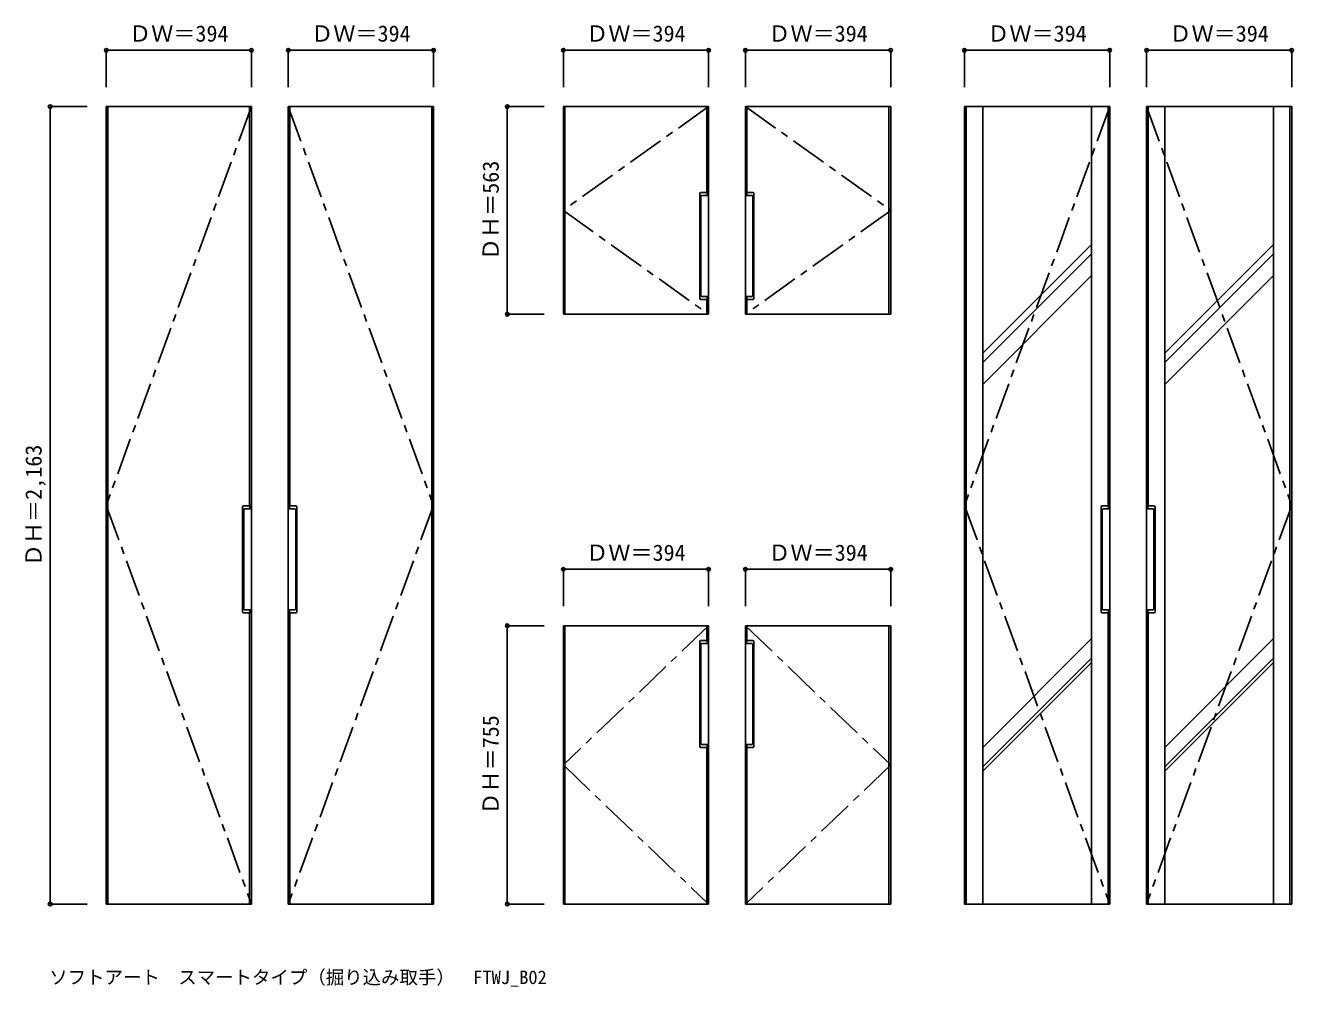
# Model space of a CAD drawing. Units: millimetres, scale not verified. Extents: x -1870 to 1571, y -1464 to 1143.
import ezdxf
from ezdxf.enums import TextEntityAlignment as Align

# ---------------------------------------------------------------- set-up
doc = ezdxf.new("R2010")
doc.units = ezdxf.units.MM
doc.header["$LTSCALE"] = 20
doc.header["$PDMODE"] = 32
doc.header["$PDSIZE"] = 10
doc.linetypes.add('CHAIN1', pattern=[8, 5, -1, 1, -1])
doc.layers.add('0-1', color=3, linetype='Continuous')
doc.layers.add('0-A_文字', color=7, linetype='Continuous')
doc.styles.add('ＭＳ ゴシック', font='')
doc.styles.get('ＭＳ ゴシック').set_extended_font_data('MS Gothic')

msp = doc.modelspace()

# ---------------------------------------------------------------- linework, layer by layer
at = {"layer": '0-1', "color": 4}
for p, q in [((-1650.36, 1075.61), (-1650.36, 975.61)), ((-1650.36, 1075.61), (-1256.36, 1075.61)), ((-1256.36, 1075.61), (-1256.36, 975.61)), ((-762.36, 1075.61), (-1156.36, 1075.61)), ((-1156.36, 1075.61), (-1156.36, 975.61)), ((-762.36, 1075.61), (-762.36, 975.61)), ((-410.36, 1075.61), (-16.36, 1075.61)), ((-410.36, 1075.61), (-410.36, 975.61)), ((-16.36, 1075.61), (-16.36, 975.61)), ((83.64, 1075.61), (477.64, 1075.61)), ((83.64, 1075.61), (83.64, 975.61)), ((477.64, 1075.61), (477.64, 975.61)), ((677.64, 1075.61), (677.64, 975.61)), ((677.64, 1075.61), (1071.64, 1075.61)), ((1071.64, 1075.61), (1071.64, 975.61)), ((1565.64, 1075.61), (1171.64, 1075.61)), ((1171.64, 1075.61), (1171.64, 975.61)), ((1565.64, 1075.61), (1565.64, 975.61)), ((-1802.36, 919.61), (-1802.36, 922.61)), ((-1802.36, 922.61), (-1702.36, 922.61)), ((-1802.36, -1237.39), (-1802.36, 919.61)), ((-562.36, 359.61), (-562.36, 362.61)), ((-562.36, 359.61), (-462.36, 359.61)), ((-410.36, -332.39), (-16.36, -332.39)), ((-410.36, -332.39), (-410.36, -432.39)), ((-16.36, -332.39), (-16.36, -432.39)), ((83.64, -332.39), (83.64, -432.39)), ((477.64, -332.39), (83.64, -332.39)), ((477.64, -332.39), (477.64, -432.39)), ((-562.36, -1240.39), (-562.36, -485.39)), ((-562.36, -485.39), (-462.36, -485.39)), ((-1802.36, -1240.39), (-1802.36, -1237.39)), ((-1802.36, -1240.39), (-1702.36, -1240.39)), ((-562.36, -1240.39), (-462.36, -1240.39))]:
    msp.add_line(p, q, dxfattribs=at)
at = {"layer": '0-1'}
for p, q in [((-1650.36, 922.61), (-1256.36, 922.61)), ((-1650.36, 922.61), (-1650.36, -1240.39)), ((-1646.36, 922.61), (-1646.36, -1240.39)), ((-1261.36, -160.39), (-1261.36, 922.61)), ((-1256.36, 922.61), (-1256.36, -1240.39)), ((-1156.36, 922.61), (-762.36, 922.61)), ((-1156.36, 922.61), (-1156.36, -1240.39)), ((-1152.36, -160.39), (-1152.36, 922.61)), ((-767.36, 922.61), (-767.36, -1240.39)), ((-762.36, 922.61), (-762.36, -1240.39)), ((-410.36, 922.61), (-410.36, 359.61)), ((-16.36, 922.61), (-410.36, 922.61)), ((-406.36, 922.61), (-406.36, 359.61)), ((-21.36, 689.61), (-21.36, 922.61)), ((-16.36, 922.61), (-16.36, 359.61)), ((83.64, 922.61), (477.64, 922.61)), ((83.64, 922.61), (83.64, 359.61)), ((87.64, 689.61), (87.64, 922.61)), ((472.64, 922.61), (472.64, 359.61)), ((477.64, 359.61), (477.64, 922.61)), ((677.64, -1240.39), (677.64, 922.61)), ((677.64, 922.61), (1071.64, 922.61)), ((682.64, 922.61), (682.64, -1240.39)), ((727.14, -1240.39), (727.14, 922.61)), ((1022.14, -1240.39), (1022.14, 922.61)), ((1067.64, -160.39), (1067.64, 922.61)), ((1071.64, -1240.39), (1071.64, 922.61)), ((1171.64, -1240.39), (1171.64, 922.61)), ((1565.64, 922.61), (1171.64, 922.61)), ((1175.64, -160.39), (1175.64, 922.61)), ((1221.14, -1240.39), (1221.14, 922.61)), ((1516.14, -1240.39), (1516.14, 922.61)), ((1560.64, 922.61), (1560.64, -1240.39)), ((1565.64, -1240.39), (1565.64, 922.61)), ((-37.36, 689.61), (-17.36, 689.61)), ((-20.66, 689.61), (-20.66, 684.61)), ((103.64, 689.61), (83.64, 689.61)), ((86.94, 689.61), (86.94, 684.61)), ((-40.36, 686.61), (-40.36, 402.61)), ((-37.36, 678.61), (-37.36, 410.61)), ((-34.36, 681.61), (-20.36, 681.61)), ((-17.36, 684.61), (-17.36, 686.11)), ((-17.36, 684.61), (-17.36, 686.11)), ((83.64, 684.61), (83.64, 686.11)), ((83.64, 684.61), (83.64, 686.11)), ((100.64, 681.61), (86.64, 681.61)), ((103.64, 678.61), (103.64, 410.61)), ((106.64, 402.61), (106.64, 686.61)), ((-37.36, 399.61), (-17.36, 399.61)), ((-34.36, 407.61), (-20.36, 407.61)), ((-21.36, 359.61), (-21.36, 399.61)), ((-20.66, 399.61), (-20.66, 404.61)), ((-17.36, 404.61), (-17.36, 403.11)), ((-17.36, 404.61), (-17.36, 403.11)), ((-17.36, 404.61), (-17.36, 403.11)), ((83.64, 404.61), (83.64, 403.11)), ((83.64, 404.61), (83.64, 403.11)), ((83.64, 404.61), (83.64, 403.11)), ((103.64, 399.61), (83.64, 399.61)), ((100.64, 407.61), (86.64, 407.61)), ((86.94, 399.61), (86.94, 404.61)), ((87.64, 359.61), (87.64, 399.61)), ((-16.36, 359.61), (-410.36, 359.61)), ((83.64, 359.61), (477.64, 359.61)), ((-1280.36, -163.39), (-1280.36, -447.39)), ((-1277.36, -160.39), (-1257.36, -160.39)), ((-1277.36, -171.39), (-1277.36, -439.39)), ((-1274.36, -168.39), (-1260.36, -168.39)), ((-1260.66, -160.39), (-1260.66, -165.39)), ((-1257.36, -165.39), (-1257.36, -163.89)), ((-1257.36, -165.39), (-1257.36, -163.89)), ((-1136.36, -160.39), (-1156.36, -160.39)), ((-1156.36, -165.39), (-1156.36, -163.89)), ((-1156.36, -165.39), (-1156.36, -163.89)), ((-1139.36, -168.39), (-1153.36, -168.39)), ((-1153.06, -160.39), (-1153.06, -165.39)), ((-1136.36, -171.39), (-1136.36, -439.39)), ((-1133.36, -447.39), (-1133.36, -163.39)), ((1048.64, -163.39), (1048.64, -447.39)), ((1051.64, -160.39), (1071.64, -160.39)), ((1051.64, -171.39), (1051.64, -439.39)), ((1054.64, -168.39), (1068.64, -168.39)), ((1068.34, -160.39), (1068.34, -165.39)), ((1071.64, -165.39), (1071.64, -163.89)), ((1071.64, -165.39), (1071.64, -163.89)), ((1191.64, -160.39), (1171.64, -160.39)), ((1171.64, -165.39), (1171.64, -163.89)), ((1171.64, -165.39), (1171.64, -163.89)), ((1188.64, -168.39), (1174.64, -168.39)), ((1174.94, -160.39), (1174.94, -165.39)), ((1191.64, -171.39), (1191.64, -439.39)), ((1194.64, -447.39), (1194.64, -163.39)), ((-1274.36, -442.39), (-1260.36, -442.39)), ((-1260.66, -450.39), (-1260.66, -445.39)), ((-1257.36, -445.39), (-1257.36, -446.89)), ((-1257.36, -445.39), (-1257.36, -446.89)), ((-1257.36, -445.39), (-1257.36, -446.89)), ((-1156.36, -445.39), (-1156.36, -446.89)), ((-1156.36, -445.39), (-1156.36, -446.89)), ((-1156.36, -445.39), (-1156.36, -446.89)), ((-1139.36, -442.39), (-1153.36, -442.39)), ((-1153.06, -450.39), (-1153.06, -445.39)), ((1054.64, -442.39), (1068.64, -442.39)), ((1068.34, -450.39), (1068.34, -445.39)), ((1071.64, -445.39), (1071.64, -446.89)), ((1071.64, -445.39), (1071.64, -446.89)), ((1071.64, -445.39), (1071.64, -446.89)), ((1171.64, -445.39), (1171.64, -446.89)), ((1171.64, -445.39), (1171.64, -446.89)), ((1171.64, -445.39), (1171.64, -446.89)), ((1188.64, -442.39), (1174.64, -442.39)), ((1174.94, -450.39), (1174.94, -445.39)), ((-1277.36, -450.39), (-1257.36, -450.39)), ((-1261.36, -1240.39), (-1261.36, -450.39)), ((-1136.36, -450.39), (-1156.36, -450.39)), ((-1152.36, -1240.39), (-1152.36, -450.39)), ((1051.64, -450.39), (1071.64, -450.39)), ((1067.64, -1240.39), (1067.64, -450.39)), ((1191.64, -450.39), (1171.64, -450.39)), ((1175.64, -1240.39), (1175.64, -450.39)), ((-16.36, -485.39), (-410.36, -485.39)), ((-410.36, -485.39), (-410.36, -1240.39)), ((-406.36, -485.39), (-406.36, -1240.39)), ((-21.36, -525.39), (-21.36, -485.39)), ((-16.36, -485.39), (-16.36, -1240.39)), ((83.64, -485.39), (477.64, -485.39)), ((83.64, -485.39), (83.64, -1240.39)), ((87.64, -525.39), (87.64, -485.39)), ((472.64, -485.39), (472.64, -1240.39)), ((477.64, -485.39), (477.64, -1240.39)), ((-40.36, -528.39), (-40.36, -812.39)), ((-37.36, -525.39), (-17.36, -525.39)), ((-37.36, -536.39), (-37.36, -804.39)), ((-34.36, -533.39), (-20.36, -533.39)), ((-20.66, -525.39), (-20.66, -530.39)), ((-17.36, -530.39), (-17.36, -528.89)), ((-17.36, -530.39), (-17.36, -528.89)), ((103.64, -525.39), (83.64, -525.39)), ((83.64, -530.39), (83.64, -528.89)), ((83.64, -530.39), (83.64, -528.89)), ((100.64, -533.39), (86.64, -533.39)), ((86.94, -525.39), (86.94, -530.39)), ((103.64, -536.39), (103.64, -804.39)), ((106.64, -812.39), (106.64, -528.39)), ((-37.36, -815.39), (-17.36, -815.39)), ((-34.36, -807.39), (-20.36, -807.39)), ((-21.36, -1240.39), (-21.36, -815.39)), ((-20.66, -815.39), (-20.66, -810.39)), ((-17.36, -810.39), (-17.36, -811.89)), ((-17.36, -810.39), (-17.36, -811.89)), ((-17.36, -810.39), (-17.36, -811.89)), ((83.64, -810.39), (83.64, -811.89)), ((83.64, -810.39), (83.64, -811.89)), ((83.64, -810.39), (83.64, -811.89)), ((103.64, -815.39), (83.64, -815.39)), ((100.64, -807.39), (86.64, -807.39)), ((86.94, -815.39), (86.94, -810.39)), ((87.64, -1240.39), (87.64, -815.39)), ((-1650.36, -1240.39), (-1256.36, -1240.39)), ((-1156.36, -1240.39), (-762.36, -1240.39)), ((-16.36, -1240.39), (-410.36, -1240.39)), ((83.64, -1240.39), (477.64, -1240.39)), ((677.64, -1240.39), (1071.64, -1240.39)), ((1565.64, -1240.39), (1171.64, -1240.39))]:
    msp.add_line(p, q, dxfattribs=at)
at = {"layer": '0-1', "color": 7, "linetype": 'CHAIN1'}
for p, q in [((-1156.36, 922.61), (-762.36, -158.89)), ((1071.64, 922.61), (677.64, -158.89)), ((-762.36, -158.89), (-1156.36, -1240.39)), ((677.64, -158.89), (1071.64, -1240.39))]:
    msp.add_line(p, q, dxfattribs=at)
at = {"layer": '0-1', "color": 7}
for p, q in [((1022.14, 548.42), (727.14, 253.42)), ((1022.14, 523.22), (727.14, 228.22)), ((1516.14, 548.42), (1221.14, 253.42)), ((1516.14, 523.22), (1221.14, 228.22)), ((1022.14, 464.33), (727.14, 169.33)), ((1516.14, 464.33), (1221.14, 169.33)), ((1022.14, -520.24), (727.14, -815.24)), ((1516.14, -520.24), (1221.14, -815.24)), ((1022.14, -573.04), (727.14, -868.04)), ((1516.14, -573.04), (1221.14, -868.04)), ((1022.14, -585.23), (727.14, -880.23)), ((1516.14, -585.23), (1221.14, -880.23))]:
    msp.add_line(p, q, dxfattribs=at)
at = {"layer": '0-1', "color": 7, "linetype": 'CHAIN1'}
for points in [[(-1256.36, 922.61), (-1650.36, -158.89), (-1256.36, -1240.39)], [(-16.36, 922.61), (-410.36, 641.11), (-16.36, 359.61)], [(83.64, 922.61), (477.64, 641.11), (83.64, 359.61)], [(1171.64, 922.61), (1565.64, -158.89), (1171.64, -1240.39)]]:
    msp.add_lwpolyline(points, dxfattribs=at)
at = {"layer": '0-1', "color": 4}
msp.add_lwpolyline([(-562.36, 359.61), (-562.36, 922.61), (-462.36, 922.61)], dxfattribs=at)
at = {"layer": '0-1', "linetype": 'CHAIN1'}
for points in [[(-16.36, -485.39), (-410.36, -862.89), (-16.36, -1240.39)], [(83.64, -485.39), (477.64, -862.89), (83.64, -1240.39)]]:
    msp.add_lwpolyline(points, dxfattribs=at)
at = {"layer": '0-1'}
for centre, start, end in [((-37.36, 686.61), 90, 180), ((103.64, 686.61), 0, 90), ((-34.36, 678.61), 90, 180), ((-20.36, 684.61), 270, 0), ((86.64, 684.61), 180, 270), ((100.64, 678.61), 0, 90), ((-37.36, 402.61), 180, 270), ((-34.36, 410.61), 180, 270), ((-20.36, 404.61), 0, 90), ((86.64, 404.61), 90, 180), ((100.64, 410.61), 270, 0), ((103.64, 402.61), 270, 0), ((-1277.36, -163.39), 90, 180), ((-1274.36, -171.39), 90, 180), ((-1260.36, -165.39), 270, 0), ((-1153.36, -165.39), 180, 270), ((-1139.36, -171.39), 0, 90), ((-1136.36, -163.39), 0, 90), ((1051.64, -163.39), 90, 180), ((1054.64, -171.39), 90, 180), ((1068.64, -165.39), 270, 0), ((1174.64, -165.39), 180, 270), ((1188.64, -171.39), 0, 90), ((1191.64, -163.39), 0, 90), ((-1274.36, -439.39), 180, 270), ((-1260.36, -445.39), 0, 90), ((-1153.36, -445.39), 90, 180), ((-1139.36, -439.39), 270, 0), ((1054.64, -439.39), 180, 270), ((1068.64, -445.39), 0, 90), ((1174.64, -445.39), 90, 180), ((1188.64, -439.39), 270, 0), ((-1277.36, -447.39), 180, 270), ((-1136.36, -447.39), 270, 0), ((1051.64, -447.39), 180, 270), ((1191.64, -447.39), 270, 0), ((-37.36, -528.39), 90, 180), ((-34.36, -536.39), 90, 180), ((-20.36, -530.39), 270, 0), ((86.64, -530.39), 180, 270), ((100.64, -536.39), 0, 90), ((103.64, -528.39), 0, 90), ((-37.36, -812.39), 180, 270), ((-34.36, -804.39), 180, 270), ((-20.36, -810.39), 0, 90), ((86.64, -810.39), 90, 180), ((100.64, -804.39), 270, 0), ((103.64, -812.39), 270, 0)]:
    msp.add_arc(centre, 3, start, end, dxfattribs=at)
at = {"layer": '0-1', "color": 7}
for p in [(-1650.36, 1075.61), (-1256.36, 1075.61), (-1156.36, 1075.61), (-762.36, 1075.61), (-410.36, 1075.61), (-16.36, 1075.61), (83.64, 1075.61), (477.64, 1075.61), (677.64, 1075.61), (1071.64, 1075.61), (1171.64, 1075.61), (1565.64, 1075.61), (-1802.36, 922.61), (-562.36, 922.61), (-562.36, 359.61), (-410.36, -332.39), (-16.36, -332.39), (83.64, -332.39), (477.64, -332.39), (-562.36, -485.39), (-1802.36, -1240.39), (-562.36, -1240.39)]:
    msp.add_point(p, dxfattribs=at)

# ---------------------------------------------------------------- texts
at = {"layer": '0-1', "color": 7, "style": 'ＭＳ ゴシック'}
for p in [(-1588.36, 1085.61), (-1094.36, 1085.61), (-348.36, 1085.61), (145.64, 1085.61), (739.64, 1085.61), (1233.64, 1085.61), (-348.36, -322.39), (145.64, -322.39)]:
    msp.add_text('ＤＷ＝394', height=43.99, dxfattribs=at).set_placement(p, align=Align.BOTTOM_LEFT)
for s, p in [('ＤＨ＝563', (-572.36, 506.11)), ('ＤＨ＝2,163', (-1812.36, -323.89)), ('ＤＨ＝755', (-572.36, -997.89))]:
    msp.add_text(s, height=43.99, rotation=90, dxfattribs=at).set_placement(p, align=Align.BOTTOM_LEFT)
at = {"layer": '0-A_文字', "style": 'ＭＳ ゴシック'}
msp.add_text('ソフトアート\u3000スマートタイプ（掘り込み取手）\u3000FTWJ_B02', height=36.66, dxfattribs=at).set_placement((-1804.9, -1468.16), align=Align.BOTTOM_LEFT)

doc.saveas('drawing.dxf')
